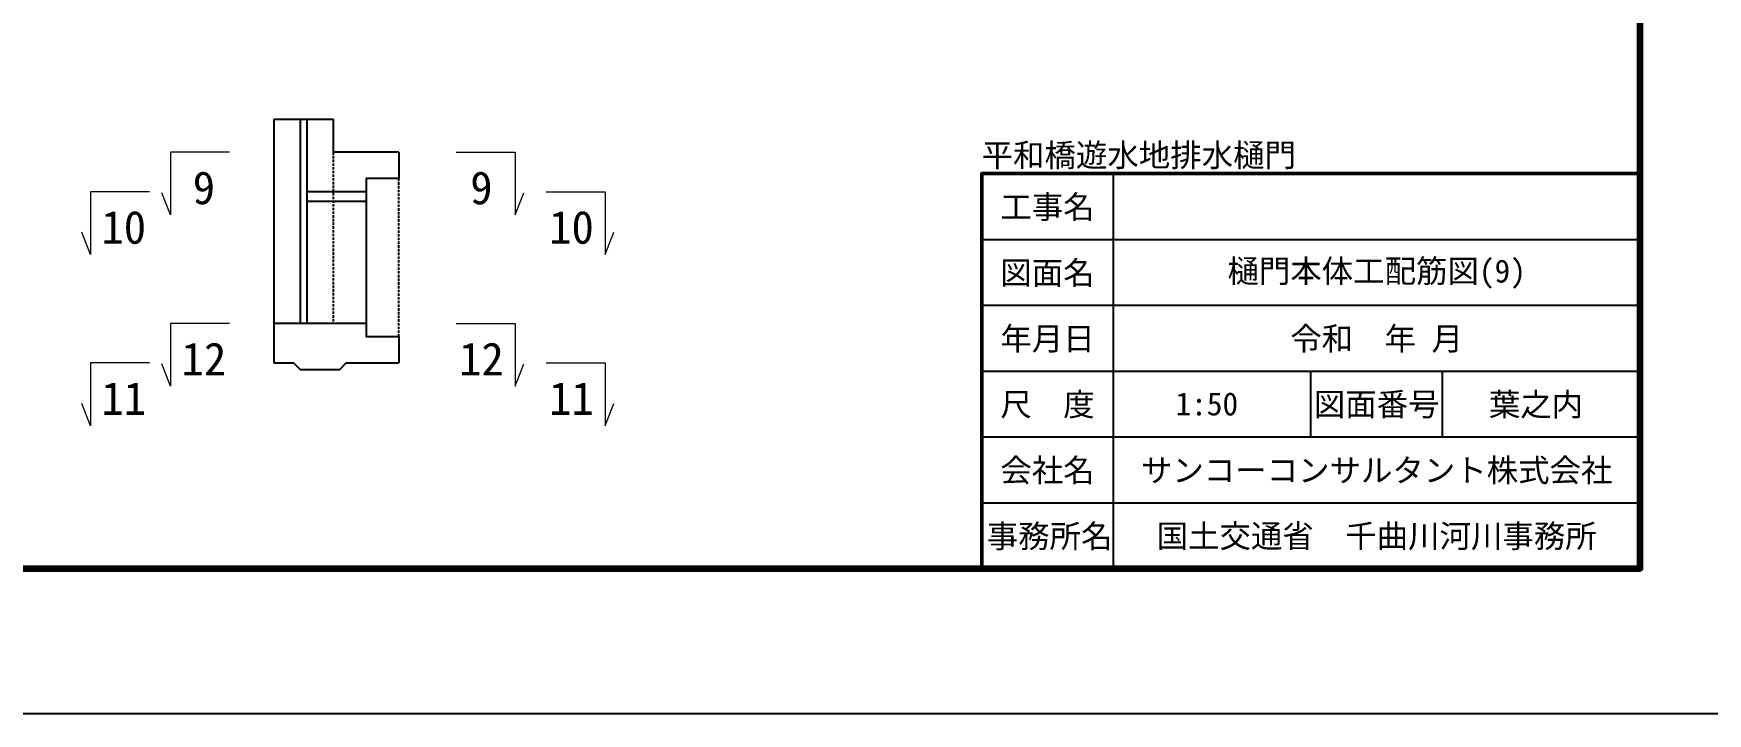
# Model space of a CAD drawing. Header units: millimetres. Extents: x 169470 to 758170, y -17820 to 11880.
# Drawn here: x 534693 to 547407, y -17820 to -12656 of the extents above; entities that cross this region are included whole.
import ezdxf
from ezdxf.enums import TextEntityAlignment as Align

# ---------------------------------------------------------------- set-up
doc = ezdxf.new("R2010")
doc.units = ezdxf.units.MM
doc.header["$LTSCALE"] = 50
doc.linetypes.add('DASHED2', pattern=[0.375, 0.25, -0.125])
doc.layers.get('Defpoints').update_dxf_attribs({"color": 151})
for name, color, linetype, lineweight in [('D-STR', 1, 'Continuous', 25), ('D-STR-HTXT', 7, 'Continuous', 13), ('D-STR-TXT', 7, 'Continuous', 13), ('D-TTL', 2, 'Continuous', 140), ('D-TTL-FRAM', 2, 'Continuous', 50), ('D-TTL-LINE', 7, 'Continuous', 25), ('D-TTL-TXT', 7, 'Continuous', 25)]:
    doc.layers.add(name, color=color, linetype=linetype, lineweight=lineweight)
doc.styles.add('MS ゴシック', font='MS Gothic.ttf')
doc.styles.add('YOKO_GOTHIC', font='MS Gothic.ttf')

msp = doc.modelspace()

# ---------------------------------------------------------------- linework, layer by layer
at = {"layer": 'D-STR'}
for p, q in [((536519.38, -13307.73), (536969.38, -13307.73)), ((536519.38, -13307.73), (536519.38, -15157.73)), ((536719.38, -13307.73), (536719.38, -14857.73)), ((536769.38, -13307.73), (536769.38, -14857.73)), ((536969.38, -13307.73), (536969.38, -13557.73)), ((537469.38, -13557.73), (536969.38, -13557.73)), ((537469.38, -13557.73), (537469.38, -13757.73)), ((537219.38, -13857.73), (536769.38, -13857.73)), ((537219.38, -14857.73), (536519.38, -14857.73)), ((537469.38, -14957.73), (537469.38, -15157.73))]:
    msp.add_line(p, q, dxfattribs=at)
at = {"layer": 'D-STR', "linetype": 'DASHED2', "ltscale": 1.5}
for p, q in [((536969.38, -13557.73), (536969.38, -14857.73)), ((537469.38, -14957.73), (537469.38, -13757.73))]:
    msp.add_line(p, q, dxfattribs=at)
at = {"layer": 'D-STR', "ltscale": 0.2}
msp.add_line((537219.38, -13932.73), (536769.38, -13932.73), dxfattribs=at)
at = {"layer": 'D-STR'}
for points in [[(537469.38, -13757.73), (537219.38, -13757.73), (537219.38, -14957.73), (537469.38, -14957.73)], [(536519.38, -15157.73), (536669.38, -15157.73), (536719.38, -15207.73), (537019.38, -15207.73), (537069.38, -15157.73), (537469.38, -15157.73)]]:
    msp.add_lwpolyline(points, dxfattribs=at)
at = {"layer": 'D-STR-HTXT'}
for points in [[(536182.8, -13557.73), (535734.8, -13557.73), (535734.8, -14034.18), (535668.76, -13864.93)], [(537902.95, -13557.73), (538350.95, -13557.73), (538350.95, -14034.18), (538416.99, -13864.93)], [(535573.88, -13857.73), (535125.88, -13857.73), (535125.88, -14334.18), (535059.85, -14164.93)], [(538587.11, -13857.73), (539035.11, -13857.73), (539035.11, -14334.18), (539101.15, -14164.93)], [(536182.8, -14857.73), (535734.8, -14857.73), (535734.8, -15334.18), (535668.76, -15164.93)], [(537902.95, -14857.73), (538350.95, -14857.73), (538350.95, -15334.18), (538416.99, -15164.93)], [(535573.88, -15157.73), (535125.88, -15157.73), (535125.88, -15634.18), (535059.85, -15464.93)], [(538587.11, -15157.73), (539035.11, -15157.73), (539035.11, -15634.18), (539101.15, -15464.93)]]:
    msp.add_lwpolyline(points, dxfattribs=at)
at = {"layer": 'D-TTL'}
msp.add_lwpolyline([(506894.53, 10780), (506894.53, -16720), (546894.53, -16720), (546894.53, 10780)], close=True, dxfattribs=at)
at = {"layer": 'D-TTL-FRAM'}
msp.add_lwpolyline([(541894.53, -16720), (541894.53, -13720), (546894.53, -13720)], dxfattribs=at)
at = {"layer": 'D-TTL-LINE'}
for p, q in [((542894.53, -16720), (542894.53, -13720)), ((541894.53, -14220), (546894.53, -14220)), ((541894.53, -14720), (546894.53, -14720)), ((541894.53, -15220), (546894.53, -15220)), ((544394.53, -15720), (544394.53, -15220)), ((545394.53, -15720), (545394.53, -15220)), ((541894.53, -15720), (546894.53, -15720)), ((541894.53, -16220), (546894.53, -16220))]:
    msp.add_line(p, q, dxfattribs=at)
at = {"layer": 'Defpoints', "color": 1}
msp.add_lwpolyline([(505869.53, 11880), (505869.53, -17820), (547919.53, -17820), (547919.53, 11880)], close=True, dxfattribs=at)

# ---------------------------------------------------------------- texts
at = {"layer": 'D-STR-TXT', "style": 'YOKO_GOTHIC'}
for s, p in [('9', (535987.85, -13952.23)), ('9', (538095.37, -13952.23)), ('10', (535378.93, -14252.23)), ('10', (538779.53, -14252.23)), ('12', (535987.85, -15252.23)), ('12', (538095.37, -15252.23)), ('11', (535378.93, -15552.23)), ('11', (538779.53, -15552.23))]:
    msp.add_text(s, height=250, dxfattribs=at).set_placement(p, align=Align.CENTER)
at = {"layer": 'D-TTL-TXT', "style": 'MS ゴシック'}
msp.add_text('平和橋遊水地排水樋門', height=175, dxfattribs=at).set_placement((541894.53, -13720), align=Align.BOTTOM_LEFT)
for s, p in [('工事名', (542394.53, -13970)), ('図面名', (542394.53, -14470)), ('樋門本体工配筋図(9)', (544894.53, -14470)), ('年月日', (542394.53, -14970)), ('令和  年 月', (544894.53, -14970)), ('尺\u3000度', (542394.53, -15470)), ('1:50', (543604.43, -15470)), ('図面番号', (544894.53, -15470)), ('葉之内', (546104.43, -15470)), ('会社名', (542394.53, -15970)), ('サンコーコンサルタント株式会社', (544894.53, -15970)), ('事務所名', (542410.6, -16470)), ('国土交通省\u3000千曲川河川事務所', (544894.53, -16470))]:
    msp.add_text(s, height=175, dxfattribs=at).set_placement(p, align=Align.MIDDLE)

doc.saveas('drawing.dxf')
